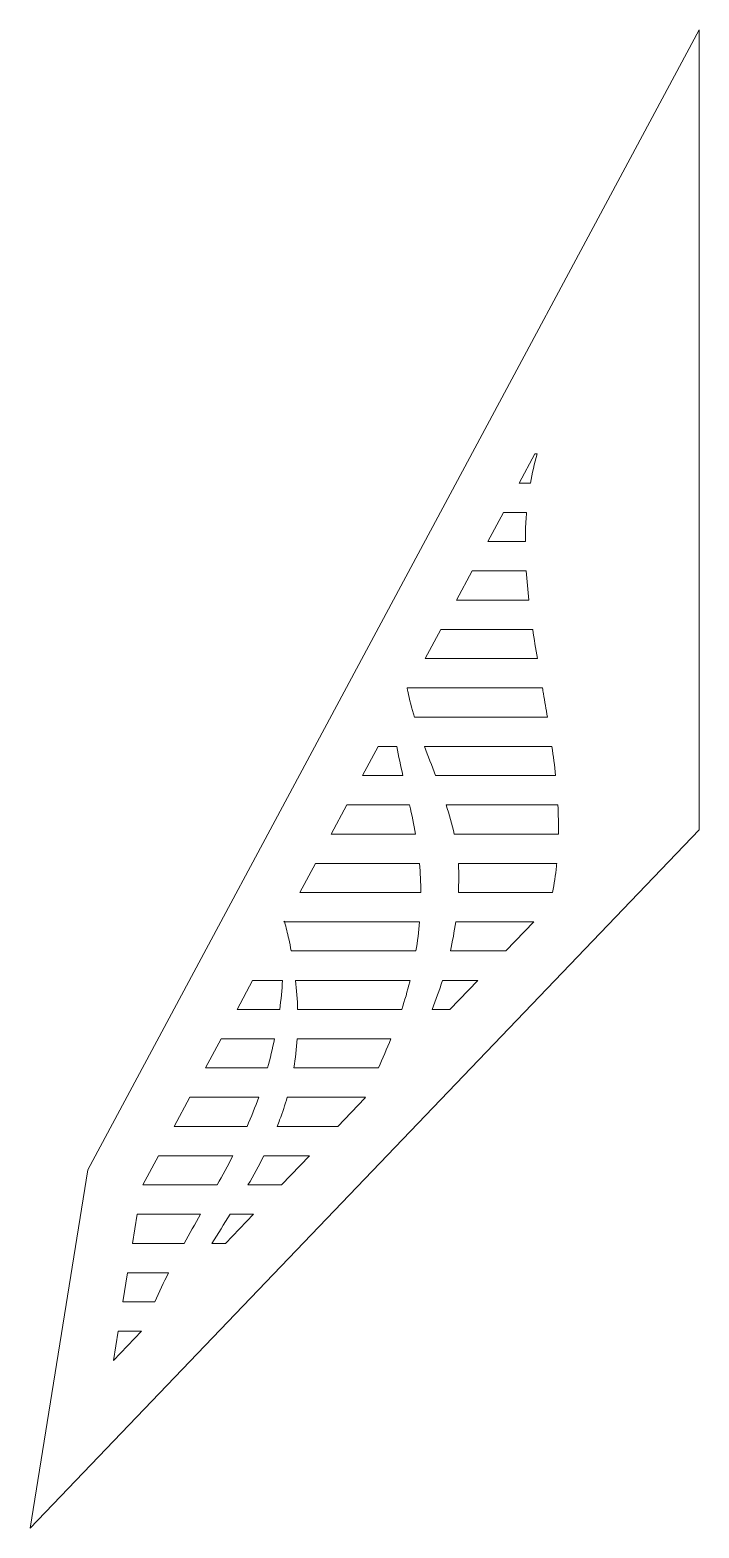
# Model space of a CAD drawing. Header units: inches. Extents: x -4.1 to 12.6, y -24.3 to 13.3.
import ezdxf

# ---------------------------------------------------------------- set-up
doc = ezdxf.new("R2010")
doc.units = ezdxf.units.IN
doc.header["$MEASUREMENT"] = 0
doc.layers.add('Layer 1', color=7, linetype='Continuous')

msp = doc.modelspace()

# ---------------------------------------------------------------- linework, layer by layer
at = {"layer": 'Layer 1', "lineweight": 0}
for points in [[(12.639, 13.266), (12.639, -6.801), (-4.125, -24.311), (-2.677, -15.325), (12.639, 13.266)], [(-1.333, -19.375), (-2.033, -20.106), (-1.915, -19.375), (-1.333, -19.375)]]:
    msp.add_lwpolyline(points, dxfattribs=at)
for points, knots in [([(8.585, 2.631), (8.514, 2.391), (8.457, 2.147), (8.413, 1.9), (8.413, 1.9), (8.135, 1.9), (8.135, 1.9), (8.135, 1.9), (8.526, 2.631), (8.526, 2.631), (8.526, 2.631), (8.585, 2.631), (8.585, 2.631)], [0, 0, 0, 0, 1, 1, 1, 2, 2, 2, 3, 3, 3, 4, 4, 4, 4]), ([(7.74, 1.164), (7.74, 1.164), (8.317, 1.164), (8.317, 1.164), (8.31, 1.088), (8.305, 1.013), (8.301, 0.937), (8.292, 0.769), (8.287, 0.601), (8.287, 0.433), (8.287, 0.433), (7.349, 0.433), (7.349, 0.433), (7.349, 0.433), (7.74, 1.164), (7.74, 1.164)], [0, 0, 0, 0, 1, 1, 1, 2, 2, 2, 3, 3, 3, 4, 4, 4, 5, 5, 5, 5]), ([(8.31, -0.303), (8.325, -0.547), (8.347, -0.791), (8.375, -1.034), (8.375, -1.034), (6.563, -1.034), (6.563, -1.034), (6.563, -1.034), (6.954, -0.303), (6.954, -0.303), (6.954, -0.303), (8.31, -0.303), (8.31, -0.303)], [0, 0, 0, 0, 1, 1, 1, 2, 2, 2, 3, 3, 3, 4, 4, 4, 4]), ([(8.471, -1.77), (8.507, -2.014), (8.547, -2.258), (8.588, -2.501), (8.588, -2.501), (5.777, -2.501), (5.777, -2.501), (5.777, -2.501), (6.169, -1.77), (6.169, -1.77), (6.169, -1.77), (8.471, -1.77), (8.471, -1.77)], [0, 0, 0, 0, 1, 1, 1, 2, 2, 2, 3, 3, 3, 4, 4, 4, 4]), ([(8.741, -3.384), (8.775, -3.578), (8.808, -3.773), (8.841, -3.968), (8.841, -3.968), (5.507, -3.968), (5.507, -3.968), (5.44, -3.751), (5.383, -3.534), (5.339, -3.319), (5.333, -3.292), (5.328, -3.265), (5.323, -3.237), (5.323, -3.237), (8.715, -3.237), (8.715, -3.237), (8.724, -3.286), (8.732, -3.335), (8.741, -3.384)], [0, 0, 0, 0, 1, 1, 1, 2, 2, 2, 3, 3, 3, 4, 4, 4, 5, 5, 5, 6, 6, 6, 6]), ([(5.219, -5.435), (5.219, -5.435), (4.206, -5.435), (4.206, -5.435), (4.206, -5.435), (4.597, -4.705), (4.597, -4.705), (4.597, -4.705), (5.066, -4.705), (5.066, -4.705), (5.113, -4.95), (5.165, -5.194), (5.219, -5.435)], [0, 0, 0, 0, 1, 1, 1, 2, 2, 2, 3, 3, 3, 4, 4, 4, 4]), ([(8.955, -4.705), (8.989, -4.948), (9.02, -5.191), (9.045, -5.435), (9.045, -5.435), (6.036, -5.435), (6.036, -5.435), (5.944, -5.192), (5.85, -4.948), (5.76, -4.705), (5.76, -4.705), (8.955, -4.705), (8.955, -4.705)], [0, 0, 0, 0, 1, 1, 1, 2, 2, 2, 3, 3, 3, 4, 4, 4, 4]), ([(5.386, -6.172), (5.442, -6.425), (5.495, -6.669), (5.538, -6.902), (5.538, -6.902), (3.42, -6.902), (3.42, -6.902), (3.42, -6.902), (3.811, -6.172), (3.811, -6.172), (3.811, -6.172), (5.386, -6.172), (5.386, -6.172)], [0, 0, 0, 0, 1, 1, 1, 2, 2, 2, 3, 3, 3, 4, 4, 4, 4]), ([(9.103, -6.172), (9.115, -6.415), (9.12, -6.659), (9.116, -6.902), (9.116, -6.902), (6.505, -6.902), (6.505, -6.902), (6.451, -6.66), (6.38, -6.416), (6.3, -6.172), (6.3, -6.172), (9.103, -6.172), (9.103, -6.172)], [0, 0, 0, 0, 1, 1, 1, 2, 2, 2, 3, 3, 3, 4, 4, 4, 4]), ([(5.637, -7.639), (5.657, -7.883), (5.666, -8.126), (5.666, -8.369), (5.666, -8.369), (2.634, -8.369), (2.634, -8.369), (2.634, -8.369), (3.025, -7.639), (3.025, -7.639), (3.025, -7.639), (5.637, -7.639), (5.637, -7.639)], [0, 0, 0, 0, 1, 1, 1, 2, 2, 2, 3, 3, 3, 4, 4, 4, 4]), ([(9.075, -7.639), (9.073, -7.663), (9.071, -7.687), (9.068, -7.711), (9.044, -7.932), (9.012, -8.151), (8.97, -8.369), (8.97, -8.369), (6.61, -8.369), (6.61, -8.369), (6.621, -8.136), (6.621, -7.9), (6.611, -7.662), (6.61, -7.654), (6.61, -7.646), (6.61, -7.639), (6.61, -7.639), (9.075, -7.639), (9.075, -7.639)], [0, 0, 0, 0, 1, 1, 1, 2, 2, 2, 3, 3, 3, 4, 4, 4, 5, 5, 5, 6, 6, 6, 6]), ([(2.253, -9.106), (2.253, -9.106), (2.239, -9.106), (2.239, -9.106), (2.239, -9.106), (2.248, -9.089), (2.248, -9.089), (2.25, -9.095), (2.251, -9.1), (2.253, -9.106)], [0, 0, 0, 0, 1, 1, 1, 2, 2, 2, 3, 3, 3, 3]), ([(5.635, -9.106), (5.615, -9.35), (5.585, -9.594), (5.546, -9.836), (5.546, -9.836), (2.42, -9.836), (2.42, -9.836), (2.401, -9.735), (2.38, -9.634), (2.359, -9.532), (2.328, -9.391), (2.293, -9.249), (2.253, -9.106), (2.253, -9.106), (5.635, -9.106), (5.635, -9.106)], [0, 0, 0, 0, 1, 1, 1, 2, 2, 2, 3, 3, 3, 4, 4, 4, 5, 5, 5, 5]), ([(8.499, -9.106), (8.499, -9.106), (7.799, -9.836), (7.799, -9.836), (7.799, -9.836), (6.408, -9.836), (6.408, -9.836), (6.463, -9.595), (6.508, -9.352), (6.542, -9.106), (6.542, -9.106), (8.499, -9.106), (8.499, -9.106)], [0, 0, 0, 0, 1, 1, 1, 2, 2, 2, 3, 3, 3, 4, 4, 4, 4]), ([(2.203, -10.573), (2.19, -10.817), (2.165, -11.06), (2.132, -11.303), (2.132, -11.303), (1.062, -11.303), (1.062, -11.303), (1.062, -11.303), (1.454, -10.573), (1.454, -10.573), (1.454, -10.573), (2.203, -10.573), (2.203, -10.573)], [0, 0, 0, 0, 1, 1, 1, 2, 2, 2, 3, 3, 3, 4, 4, 4, 4]), ([(5.399, -10.573), (5.396, -10.585), (5.393, -10.597), (5.39, -10.609), (5.333, -10.844), (5.265, -11.075), (5.19, -11.303), (5.19, -11.303), (2.582, -11.303), (2.582, -11.303), (2.575, -11.06), (2.557, -10.817), (2.53, -10.573), (2.53, -10.573), (5.399, -10.573), (5.399, -10.573)], [0, 0, 0, 0, 1, 1, 1, 2, 2, 2, 3, 3, 3, 4, 4, 4, 5, 5, 5, 5]), ([(7.094, -10.573), (7.094, -10.573), (6.395, -11.303), (6.395, -11.303), (6.395, -11.303), (5.95, -11.303), (5.95, -11.303), (6.046, -11.063), (6.132, -10.819), (6.209, -10.573), (6.209, -10.573), (7.094, -10.573), (7.094, -10.573)], [0, 0, 0, 0, 1, 1, 1, 2, 2, 2, 3, 3, 3, 4, 4, 4, 4]), ([(0.668, -12.04), (0.668, -12.04), (2.003, -12.04), (2.003, -12.04), (1.952, -12.285), (1.893, -12.529), (1.829, -12.77), (1.829, -12.77), (0.276, -12.77), (0.276, -12.77), (0.276, -12.77), (0.668, -12.04), (0.668, -12.04)], [0, 0, 0, 0, 1, 1, 1, 2, 2, 2, 3, 3, 3, 4, 4, 4, 4]), ([(4.917, -12.04), (4.818, -12.285), (4.713, -12.528), (4.605, -12.77), (4.605, -12.77), (2.484, -12.77), (2.484, -12.77), (2.525, -12.528), (2.553, -12.284), (2.569, -12.04), (2.569, -12.04), (4.917, -12.04), (4.917, -12.04)], [0, 0, 0, 0, 1, 1, 1, 2, 2, 2, 3, 3, 3, 4, 4, 4, 4]), ([(-0.118, -13.507), (-0.118, -13.507), (1.607, -13.507), (1.607, -13.507), (1.52, -13.752), (1.421, -13.996), (1.314, -14.237), (1.314, -14.237), (-0.51, -14.237), (-0.51, -14.237), (-0.51, -14.237), (-0.118, -13.507), (-0.118, -13.507)], [0, 0, 0, 0, 1, 1, 1, 2, 2, 2, 3, 3, 3, 4, 4, 4, 4]), ([(4.285, -13.507), (4.285, -13.507), (4.264, -13.529), (4.264, -13.529), (4.264, -13.529), (3.586, -14.237), (3.586, -14.237), (3.586, -14.237), (2.067, -14.237), (2.067, -14.237), (2.089, -14.183), (2.11, -14.129), (2.131, -14.074), (2.203, -13.885), (2.265, -13.696), (2.319, -13.507), (2.319, -13.507), (4.285, -13.507), (4.285, -13.507)], [0, 0, 0, 0, 1, 1, 1, 2, 2, 2, 3, 3, 3, 4, 4, 4, 5, 5, 5, 6, 6, 6, 6]), ([(4.274, -13.507), (4.274, -13.507), (4.285, -13.507), (4.285, -13.507), (4.285, -13.507), (4.264, -13.529), (4.264, -13.529), (4.267, -13.522), (4.27, -13.514), (4.274, -13.507)], [0, 0, 0, 0, 1, 1, 1, 2, 2, 2, 3, 3, 3, 3]), ([(-0.904, -14.974), (-0.904, -14.974), (0.958, -14.974), (0.958, -14.974), (0.833, -15.218), (0.701, -15.462), (0.565, -15.705), (0.565, -15.705), (-1.295, -15.705), (-1.295, -15.705), (-1.295, -15.705), (-0.904, -14.974), (-0.904, -14.974)], [0, 0, 0, 0, 1, 1, 1, 2, 2, 2, 3, 3, 3, 4, 4, 4, 4]), ([(2.881, -14.974), (2.881, -14.974), (2.181, -15.705), (2.181, -15.705), (2.181, -15.705), (1.337, -15.705), (1.337, -15.705), (1.476, -15.465), (1.609, -15.221), (1.733, -14.974), (1.733, -14.974), (2.881, -14.974), (2.881, -14.974)], [0, 0, 0, 0, 1, 1, 1, 2, 2, 2, 3, 3, 3, 4, 4, 4, 4]), ([(-1.442, -16.441), (-1.442, -16.441), (0.149, -16.441), (0.149, -16.441), (0.011, -16.684), (-0.127, -16.927), (-0.262, -17.172), (-0.262, -17.172), (-1.56, -17.172), (-1.56, -17.172), (-1.56, -17.172), (-1.442, -16.441), (-1.442, -16.441)], [0, 0, 0, 0, 1, 1, 1, 2, 2, 2, 3, 3, 3, 4, 4, 4, 4]), ([(1.476, -16.441), (1.476, -16.441), (0.776, -17.172), (0.776, -17.172), (0.776, -17.172), (0.429, -17.172), (0.429, -17.172), (0.584, -16.929), (0.739, -16.686), (0.892, -16.441), (0.892, -16.441), (1.476, -16.441), (1.476, -16.441)], [0, 0, 0, 0, 1, 1, 1, 2, 2, 2, 3, 3, 3, 4, 4, 4, 4]), ([(-0.653, -17.908), (-0.775, -18.15), (-0.891, -18.393), (-0.998, -18.639), (-0.998, -18.639), (-1.796, -18.639), (-1.796, -18.639), (-1.796, -18.639), (-1.678, -17.908), (-1.678, -17.908), (-1.678, -17.908), (-0.653, -17.908), (-0.653, -17.908)], [0, 0, 0, 0, 1, 1, 1, 2, 2, 2, 3, 3, 3, 4, 4, 4, 4])]:
    msp.add_open_spline(points, degree=3, knots=knots, dxfattribs=at)

doc.saveas('drawing.dxf')
